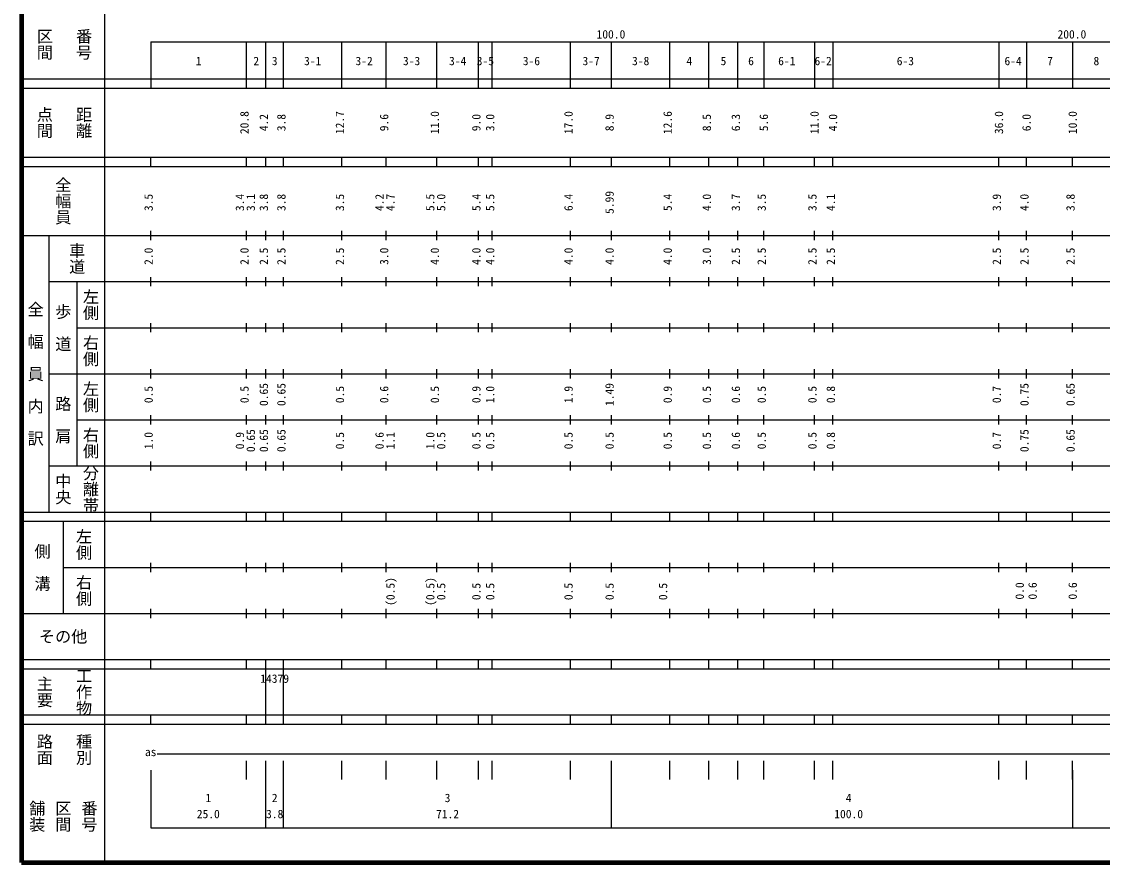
# Model space of a CAD drawing. Units: millimetres on the paper, enlarged 1000 times. Extents: x 40000 to 680000, y 20000 to 380000.
# Drawn here: x 40000 to 274458, y 20000 to 202409 of the extents above; entities that cross this region are included whole.
import ezdxf
from ezdxf.enums import TextEntityAlignment as Align

# ---------------------------------------------------------------- set-up
doc = ezdxf.new("R2010")
doc.units = ezdxf.units.MM
doc.header["$LTSCALE"] = 1000
doc.layers.add('M-TTL', color=2, linetype='Continuous', lineweight=140)
doc.layers.add('M-TTL-BAND', color=7, linetype='Continuous', lineweight=25)
doc.styles.add('@ＭＳ ゴシック', font='')
doc.styles.add('ＭＳ ゴシック', font='')
doc.styles.get('@ＭＳ ゴシック').set_extended_font_data('@MS Gothic')
doc.styles.get('ＭＳ ゴシック').set_extended_font_data('MS Gothic')

msp = doc.modelspace()

# ---------------------------------------------------------------- linework, layer by layer
at = {"layer": 'M-TTL'}
for p, q in [((40000, 380000), (40000, 20000)), ((40000, 20000), (680000, 20000))]:
    msp.add_line(p, q, dxfattribs=at)
at = {"layer": 'M-TTL-BAND'}
for p, q in [((58000, 370000), (58000, 20000)), ((68000, 198000), (579000, 198000)), ((68000, 198000), (579000, 198000)), ((68000, 198000), (68000, 188000)), ((88800, 188000), (88800, 198000)), ((93000, 188000), (93000, 198000)), ((96800, 188000), (96800, 198000)), ((109500, 188000), (109500, 198000)), ((119100, 188000), (119100, 198000)), ((130100, 188000), (130100, 198000)), ((139100, 188000), (139100, 198000)), ((142100, 188000), (142100, 198000)), ((159100, 188000), (159100, 198000)), ((168000, 188000), (168000, 198000)), ((180600, 188000), (180600, 198000)), ((189100, 188000), (189100, 198000)), ((195400, 188000), (195400, 198000)), ((201000, 198000), (201000, 188000)), ((212000, 198000), (212000, 188000)), ((216000, 198000), (216000, 188000)), ((252000, 198000), (252000, 188000)), ((258000, 198000), (258000, 188000)), ((268000, 198000), (268000, 188000)), ((40000, 190000), (579000, 190000)), ((40000, 188000), (579000, 188000)), ((40000, 173000), (579000, 173000)), ((68000, 171000), (68000, 173000)), ((88800, 171000), (88800, 173000)), ((93000, 171000), (93000, 173000)), ((96800, 171000), (96800, 173000)), ((109500, 171000), (109500, 173000)), ((119100, 171000), (119100, 173000)), ((130100, 171000), (130100, 173000)), ((139100, 171000), (139100, 173000)), ((142100, 171000), (142100, 173000)), ((159100, 171000), (159100, 173000)), ((168000, 171000), (168000, 173000)), ((180600, 171000), (180600, 173000)), ((189100, 171000), (189100, 173000)), ((195400, 171000), (195400, 173000)), ((201000, 171000), (201000, 173000)), ((212000, 171000), (212000, 173000)), ((216000, 171000), (216000, 173000)), ((252000, 171000), (252000, 173000)), ((258000, 171000), (258000, 173000)), ((268000, 171000), (268000, 173000)), ((40000, 171000), (579000, 171000)), ((40000, 156000), (579000, 156000)), ((46000, 96000), (46000, 156000)), ((68000, 155000), (68000, 157000)), ((88800, 155000), (88800, 157000)), ((93000, 155000), (93000, 157000)), ((96800, 155000), (96800, 157000)), ((109500, 155000), (109500, 157000)), ((119100, 155000), (119100, 157000)), ((130100, 155000), (130100, 157000)), ((139100, 155000), (139100, 157000)), ((142100, 155000), (142100, 157000)), ((159100, 155000), (159100, 157000)), ((168000, 155000), (168000, 157000)), ((180600, 155000), (180600, 157000)), ((189100, 155000), (189100, 157000)), ((195400, 155000), (195400, 157000)), ((201000, 155000), (201000, 157000)), ((212000, 155000), (212000, 157000)), ((216000, 155000), (216000, 157000)), ((252000, 155000), (252000, 157000)), ((258000, 155000), (258000, 157000)), ((268000, 155000), (268000, 157000)), ((46000, 146000), (579000, 146000)), ((52000, 146000), (52000, 106000)), ((68000, 145000), (68000, 147000)), ((88800, 145000), (88800, 147000)), ((93000, 145000), (93000, 147000)), ((96800, 145000), (96800, 147000)), ((109500, 145000), (109500, 147000)), ((119100, 145000), (119100, 147000)), ((130100, 145000), (130100, 147000)), ((139100, 145000), (139100, 147000)), ((142100, 145000), (142100, 147000)), ((159100, 145000), (159100, 147000)), ((168000, 145000), (168000, 147000)), ((180600, 145000), (180600, 147000)), ((189100, 145000), (189100, 147000)), ((195400, 145000), (195400, 147000)), ((201000, 145000), (201000, 147000)), ((212000, 145000), (212000, 147000)), ((216000, 145000), (216000, 147000)), ((252000, 145000), (252000, 147000)), ((258000, 145000), (258000, 147000)), ((268000, 145000), (268000, 147000)), ((52000, 136000), (579000, 136000)), ((68000, 135000), (68000, 137000)), ((88800, 135000), (88800, 137000)), ((93000, 135000), (93000, 137000)), ((96800, 135000), (96800, 137000)), ((109500, 135000), (109500, 137000)), ((119100, 135000), (119100, 137000)), ((130100, 135000), (130100, 137000)), ((139100, 135000), (139100, 137000)), ((142100, 135000), (142100, 137000)), ((159100, 135000), (159100, 137000)), ((168000, 135000), (168000, 137000)), ((180600, 135000), (180600, 137000)), ((189100, 135000), (189100, 137000)), ((195400, 135000), (195400, 137000)), ((201000, 135000), (201000, 137000)), ((212000, 135000), (212000, 137000)), ((216000, 135000), (216000, 137000)), ((252000, 135000), (252000, 137000)), ((258000, 135000), (258000, 137000)), ((268000, 135000), (268000, 137000)), ((68000, 125000), (68000, 127000)), ((88800, 125000), (88800, 127000)), ((93000, 125000), (93000, 127000)), ((96800, 125000), (96800, 127000)), ((109500, 125000), (109500, 127000)), ((119100, 125000), (119100, 127000)), ((130100, 125000), (130100, 127000)), ((139100, 125000), (139100, 127000)), ((142100, 125000), (142100, 127000)), ((159100, 125000), (159100, 127000)), ((168000, 125000), (168000, 127000)), ((180600, 125000), (180600, 127000)), ((189100, 125000), (189100, 127000)), ((195400, 125000), (195400, 127000)), ((201000, 125000), (201000, 127000)), ((212000, 125000), (212000, 127000)), ((216000, 125000), (216000, 127000)), ((252000, 125000), (252000, 127000)), ((258000, 125000), (258000, 127000)), ((268000, 125000), (268000, 127000)), ((46000, 126000), (579000, 126000)), ((52000, 116000), (579000, 116000)), ((68000, 115000), (68000, 117000)), ((88800, 115000), (88800, 117000)), ((93000, 115000), (93000, 117000)), ((96800, 115000), (96800, 117000)), ((109500, 115000), (109500, 117000)), ((119100, 115000), (119100, 117000)), ((130100, 115000), (130100, 117000)), ((139100, 115000), (139100, 117000)), ((142100, 115000), (142100, 117000)), ((159100, 115000), (159100, 117000)), ((168000, 115000), (168000, 117000)), ((180600, 115000), (180600, 117000)), ((189100, 115000), (189100, 117000)), ((195400, 115000), (195400, 117000)), ((201000, 115000), (201000, 117000)), ((212000, 115000), (212000, 117000)), ((216000, 115000), (216000, 117000)), ((252000, 115000), (252000, 117000)), ((258000, 115000), (258000, 117000)), ((268000, 115000), (268000, 117000)), ((46000, 106000), (579000, 106000)), ((68000, 105000), (68000, 107000)), ((88800, 105000), (88800, 107000)), ((93000, 105000), (93000, 107000)), ((96800, 105000), (96800, 107000)), ((109500, 105000), (109500, 107000)), ((119100, 105000), (119100, 107000)), ((130100, 105000), (130100, 107000)), ((139100, 105000), (139100, 107000)), ((142100, 105000), (142100, 107000)), ((159100, 105000), (159100, 107000)), ((168000, 105000), (168000, 107000)), ((180600, 105000), (180600, 107000)), ((189100, 105000), (189100, 107000)), ((195400, 105000), (195400, 107000)), ((201000, 105000), (201000, 107000)), ((212000, 105000), (212000, 107000)), ((216000, 105000), (216000, 107000)), ((252000, 105000), (252000, 107000)), ((258000, 105000), (258000, 107000)), ((268000, 105000), (268000, 107000)), ((40000, 96000), (579000, 96000)), ((40000, 94000), (579000, 94000)), ((49000, 94000), (49000, 74000)), ((68000, 94000), (68000, 96000)), ((88800, 94000), (88800, 96000)), ((93000, 94000), (93000, 96000)), ((96800, 94000), (96800, 96000)), ((109500, 94000), (109500, 96000)), ((119100, 94000), (119100, 96000)), ((130100, 94000), (130100, 96000)), ((139100, 94000), (139100, 96000)), ((142100, 94000), (142100, 96000)), ((159100, 94000), (159100, 96000)), ((168000, 94000), (168000, 96000)), ((180600, 94000), (180600, 96000)), ((189100, 94000), (189100, 96000)), ((195400, 94000), (195400, 96000)), ((201000, 94000), (201000, 96000)), ((212000, 94000), (212000, 96000)), ((216000, 94000), (216000, 96000)), ((252000, 94000), (252000, 96000)), ((258000, 94000), (258000, 96000)), ((268000, 94000), (268000, 96000)), ((68000, 83000), (68000, 85000)), ((88800, 83000), (88800, 85000)), ((93000, 83000), (93000, 85000)), ((96800, 83000), (96800, 85000)), ((109500, 83000), (109500, 85000)), ((119100, 83000), (119100, 85000)), ((130100, 83000), (130100, 85000)), ((139100, 83000), (139100, 85000)), ((142100, 83000), (142100, 85000)), ((159100, 83000), (159100, 85000)), ((168000, 83000), (168000, 85000)), ((180600, 83000), (180600, 85000)), ((189100, 83000), (189100, 85000)), ((195400, 83000), (195400, 85000)), ((201000, 83000), (201000, 85000)), ((212000, 83000), (212000, 85000)), ((216000, 83000), (216000, 85000)), ((252000, 83000), (252000, 85000)), ((258000, 83000), (258000, 85000)), ((268000, 83000), (268000, 85000)), ((49000, 84000), (579000, 84000)), ((40000, 74000), (579000, 74000)), ((68000, 73000), (68000, 75000)), ((88800, 73000), (88800, 75000)), ((93000, 73000), (93000, 75000)), ((96800, 73000), (96800, 75000)), ((109500, 73000), (109500, 75000)), ((119100, 73000), (119100, 75000)), ((130100, 73000), (130100, 75000)), ((139100, 73000), (139100, 75000)), ((142100, 73000), (142100, 75000)), ((159100, 73000), (159100, 75000)), ((168000, 73000), (168000, 75000)), ((180600, 73000), (180600, 75000)), ((189100, 73000), (189100, 75000)), ((195400, 73000), (195400, 75000)), ((201000, 73000), (201000, 75000)), ((212000, 73000), (212000, 75000)), ((216000, 73000), (216000, 75000)), ((252000, 73000), (252000, 75000)), ((258000, 73000), (258000, 75000)), ((268000, 73000), (268000, 75000)), ((40000, 64000), (579000, 64000)), ((68000, 62000), (68000, 64000)), ((88800, 62000), (88800, 64000)), ((93000, 62000), (93000, 64000)), ((96800, 62000), (96800, 64000)), ((109500, 62000), (109500, 64000)), ((119100, 62000), (119100, 64000)), ((130100, 62000), (130100, 64000)), ((139100, 62000), (139100, 64000)), ((142100, 62000), (142100, 64000)), ((159100, 62000), (159100, 64000)), ((168000, 62000), (168000, 64000)), ((180600, 62000), (180600, 64000)), ((189100, 62000), (189100, 64000)), ((195400, 62000), (195400, 64000)), ((201000, 62000), (201000, 64000)), ((212000, 62000), (212000, 64000)), ((216000, 62000), (216000, 64000)), ((252000, 62000), (252000, 64000)), ((258000, 62000), (258000, 64000)), ((268000, 62000), (268000, 64000)), ((40000, 62000), (579000, 62000)), ((93000, 52000), (93000, 62000)), ((96800, 52000), (96800, 62000)), ((40000, 52000), (579000, 52000)), ((68000, 50000), (68000, 52000)), ((88800, 50000), (88800, 52000)), ((93000, 50000), (93000, 52000)), ((96800, 50000), (96800, 52000)), ((109500, 50000), (109500, 52000)), ((119100, 50000), (119100, 52000)), ((130100, 50000), (130100, 52000)), ((139100, 50000), (139100, 52000)), ((142100, 50000), (142100, 52000)), ((159100, 50000), (159100, 52000)), ((168000, 50000), (168000, 52000)), ((180600, 50000), (180600, 52000)), ((189100, 50000), (189100, 52000)), ((195400, 50000), (195400, 52000)), ((201000, 50000), (201000, 52000)), ((212000, 50000), (212000, 52000)), ((216000, 50000), (216000, 52000)), ((252000, 50000), (252000, 52000)), ((258000, 50000), (258000, 52000)), ((268000, 50000), (268000, 52000)), ((40000, 50000), (579000, 50000)), ((69384, 43530), (564548, 43530)), ((68000, 40000), (68000, 27500)), ((88800, 38000), (88800, 42000)), ((93000, 27500), (93000, 42000)), ((96800, 27500), (96800, 42000)), ((109500, 38000), (109500, 42000)), ((119100, 38000), (119100, 42000)), ((130100, 38000), (130100, 42000)), ((139100, 38000), (139100, 42000)), ((142100, 38000), (142100, 42000)), ((159100, 38000), (159100, 42000)), ((168000, 27500), (168000, 42000)), ((180600, 38000), (180600, 42000)), ((189100, 38000), (189100, 42000)), ((195400, 38000), (195400, 42000)), ((201000, 38000), (201000, 42000)), ((212000, 38000), (212000, 42000)), ((216000, 38000), (216000, 42000)), ((252000, 38000), (252000, 42000)), ((258000, 38000), (258000, 42000)), ((268000, 38000), (268000, 42000)), ((268000, 38000), (268000, 42000)), ((268000, 40000), (268000, 27500)), ((68000, 27500), (579000, 27500)), ((68000, 27500), (579000, 27500)), ((68000, 27500), (579000, 27500))]:
    msp.add_line(p, q, dxfattribs=at)

# ---------------------------------------------------------------- texts
for s, height, rotation, style, p in [('区間', 2566, 270, '@ＭＳ ゴシック', (45000, 197500)), ('番号', 2566, 270, '@ＭＳ ゴシック', (53500, 197500)), ('点間', 2566, 270, '@ＭＳ ゴシック', (45000, 180500)), ('距離', 2566, 270, '@ＭＳ ゴシック', (53500, 180500)), ('5.6', 1833, 90, 'ＭＳ ゴシック', (201000, 180500)), ('11.0', 1833, 90, 'ＭＳ ゴシック', (212000, 180500)), ('4.0', 1833, 90, 'ＭＳ ゴシック', (216000, 180500)), ('36.0', 1833, 90, 'ＭＳ ゴシック', (252000, 180500)), ('6.0', 1833, 90, 'ＭＳ ゴシック', (258000, 180500)), ('10.0', 1833, 90, 'ＭＳ ゴシック', (268000, 180500)), ('全幅員', 2566, 270, '@ＭＳ ゴシック', (49000, 163500)), ('車道', 2566, 270, '@ＭＳ ゴシック', (52000, 151000)), ('左側', 2566, 270, '@ＭＳ ゴシック', (55000, 141000)), ('全\u3000幅\u3000員\u3000内\u3000訳', 2566, 270, '@ＭＳ ゴシック', (43000, 126000)), ('歩\u3000道', 2566, 270, '@ＭＳ ゴシック', (49000, 136000)), ('右側', 2566, 270, '@ＭＳ ゴシック', (55000, 131000)), ('左側', 2566, 270, '@ＭＳ ゴシック', (55000, 121000)), ('路\u3000肩', 2566, 270, '@ＭＳ ゴシック', (49000, 116000)), ('右側', 2566, 270, '@ＭＳ ゴシック', (55000, 111000)), ('分離帯', 2566, 270, '@ＭＳ ゴシック', (55000, 101000)), ('中央', 2566, 270, '@ＭＳ ゴシック', (49000, 101000)), ('左側', 2566, 270, '@ＭＳ ゴシック', (53500, 89000)), ('側\u3000溝', 2566, 270, '@ＭＳ ゴシック', (44500, 84000)), ('右側', 2566, 270, '@ＭＳ ゴシック', (53500, 79000)), ('0.6', 1833, 90, 'ＭＳ ゴシック', (259310, 78893)), ('0.6', 1833, 90, 'ＭＳ ゴシック', (268000, 78893)), ('工作物', 2566, 270, '@ＭＳ ゴシック', (53500, 57000)), ('主要', 2566, 270, '@ＭＳ ゴシック', (45000, 57000)), ('路面', 2566, 270, '@ＭＳ ゴシック', (45000, 44500)), ('種別', 2566, 270, '@ＭＳ ゴシック', (53500, 44500)), ('舗装', 2566, 270, '@ＭＳ ゴシック', (43333, 30000)), ('区間', 2566, 270, '@ＭＳ ゴシック', (49000, 30000)), ('番号', 2566, 270, '@ＭＳ ゴシック', (54667, 30000))]:
    msp.add_text(s, height=height, rotation=rotation, dxfattribs=dict(at, style=style)).set_placement(p, align=Align.MIDDLE_CENTER)
at = {"layer": 'M-TTL-BAND', "style": 'ＭＳ ゴシック'}
for s, p in [('100.0', (167844, 198195)), ('200.0', (267844, 198195)), ('1', (78400, 192405)), ('2', (90900, 192405)), ('3', (94900, 192405)), ('3-1', (103150, 192405)), ('3-2', (114300, 192405)), ('3-3', (124600, 192405)), ('3-4', (134600, 192405)), ('3-5', (140600, 192405)), ('3-6', (150600, 192405)), ('3-7', (163550, 192405)), ('3-8', (174300, 192405)), ('4', (184850, 192405)), ('5', (192250, 192405)), ('6', (198232, 192405)), ('6-1', (205992, 192405)), ('6-2', (213879, 192405)), ('6-3', (231719, 192405)), ('6-4', (255084, 192405)), ('7', (263119, 192405)), ('8', (273156, 192405)), ('as', (68000, 42500)), ('1', (80500, 32523)), ('2', (94900, 32523)), ('3', (132400, 32523)), ('4', (219417, 32523)), ('25.0', (80500, 29033)), ('3.8', (94900, 29033)), ('71.2', (132400, 29033)), ('100.0', (219417, 29033))]:
    msp.add_text(s, height=1833, dxfattribs=at).set_placement(p, align=Align.BOTTOM_CENTER)
for s, p in [('20.8', (89800, 180500)), ('4.2', (94000, 180500)), ('3.8', (97800, 180500)), ('12.7', (110500, 180500)), ('9.6', (120100, 180500)), ('11.0', (131100, 180500)), ('9.0', (140100, 180500)), ('3.0', (143100, 180500)), ('17.0', (160100, 180500)), ('8.9', (169000, 180500)), ('12.6', (181600, 180500)), ('8.5', (190100, 180500)), ('6.3', (196400, 180500)), ('3.5', (69000, 163174)), ('3.4', (88800, 163174)), ('3.1', (91170, 163174)), ('3.8', (94000, 163174)), ('3.8', (97800, 163174)), ('3.5', (110500, 163174)), ('4.2', (119100, 163174)), ('4.7', (121470, 163174)), ('5.5', (130100, 163174)), ('5.0', (132470, 163174)), ('5.4', (140100, 163174)), ('5.5', (143100, 163174)), ('6.4', (160100, 163174)), ('5.99', (169000, 163174)), ('5.4', (181600, 163174)), ('4.0', (190100, 163174)), ('3.7', (196400, 163174)), ('3.5', (202000, 163174)), ('3.5', (213000, 163174)), ('4.1', (217000, 163174)), ('3.9', (253000, 163174)), ('4.0', (259000, 163174)), ('3.8', (269000, 163174)), ('2.0', (69000, 151500)), ('2.0', (89800, 151500)), ('2.5', (94000, 151500)), ('2.5', (97800, 151500)), ('2.5', (110500, 151500)), ('3.0', (120100, 151500)), ('4.0', (131100, 151500)), ('4.0', (140100, 151500)), ('4.0', (143100, 151500)), ('4.0', (160100, 151500)), ('4.0', (169000, 151500)), ('4.0', (181600, 151500)), ('3.0', (190100, 151500)), ('2.5', (196400, 151500)), ('2.5', (202000, 151500)), ('2.5', (213000, 151500)), ('2.5', (217000, 151500)), ('2.5', (253000, 151500)), ('2.5', (259000, 151500)), ('2.5', (269000, 151500)), ('0.5', (69000, 121500)), ('0.5', (89800, 121500)), ('0.65', (94000, 121500)), ('0.65', (97800, 121500)), ('0.5', (110500, 121500)), ('0.6', (120100, 121500)), ('0.5', (131100, 121500)), ('0.9', (140100, 121500)), ('1.0', (143100, 121500)), ('1.9', (160100, 121500)), ('1.49', (169000, 121500)), ('0.9', (181600, 121500)), ('0.5', (190100, 121500)), ('0.6', (196400, 121500)), ('0.5', (202000, 121500)), ('0.5', (213000, 121500)), ('0.8', (217000, 121500)), ('0.7', (253000, 121500)), ('0.75', (259000, 121500)), ('0.65', (269000, 121500)), ('1.0', (69000, 111500)), ('0.9', (88800, 111500)), ('0.65', (91170, 111500)), ('0.65', (94000, 111500)), ('0.65', (97800, 111500)), ('0.5', (110500, 111500)), ('0.6', (119100, 111500)), ('1.1', (121470, 111500)), ('1.0', (130100, 111500)), ('0.5', (132470, 111500)), ('0.5', (140100, 111500)), ('0.5', (143100, 111500)), ('0.5', (160100, 111500)), ('0.5', (169000, 111500)), ('0.5', (181600, 111500)), ('0.5', (190100, 111500)), ('0.6', (196400, 111500)), ('0.5', (202000, 111500)), ('0.5', (213000, 111500)), ('0.8', (217000, 111500)), ('0.7', (253000, 111500)), ('0.75', (259000, 111500)), ('0.65', (269000, 111500)), ('(0.5)', (121470, 78764)), ('(0.5)', (130100, 78764)), ('0.5', (132470, 78764)), ('0.5', (140100, 78764)), ('0.5', (143100, 78764)), ('0.5', (160100, 78764)), ('0.5', (169000, 78764)), ('0.5', (180600, 78764)), ('0.0', (257973, 78893))]:
    msp.add_text(s, height=1833, rotation=90, dxfattribs=at).set_placement(p, align=Align.BOTTOM_CENTER)
msp.add_text('その他', height=2566, dxfattribs=at).set_placement((49000, 69000), align=Align.MIDDLE_CENTER)
msp.add_text('14379', height=1833, dxfattribs=at).set_placement((91775, 58405), align=Align.BOTTOM_LEFT)

doc.saveas('drawing.dxf')
